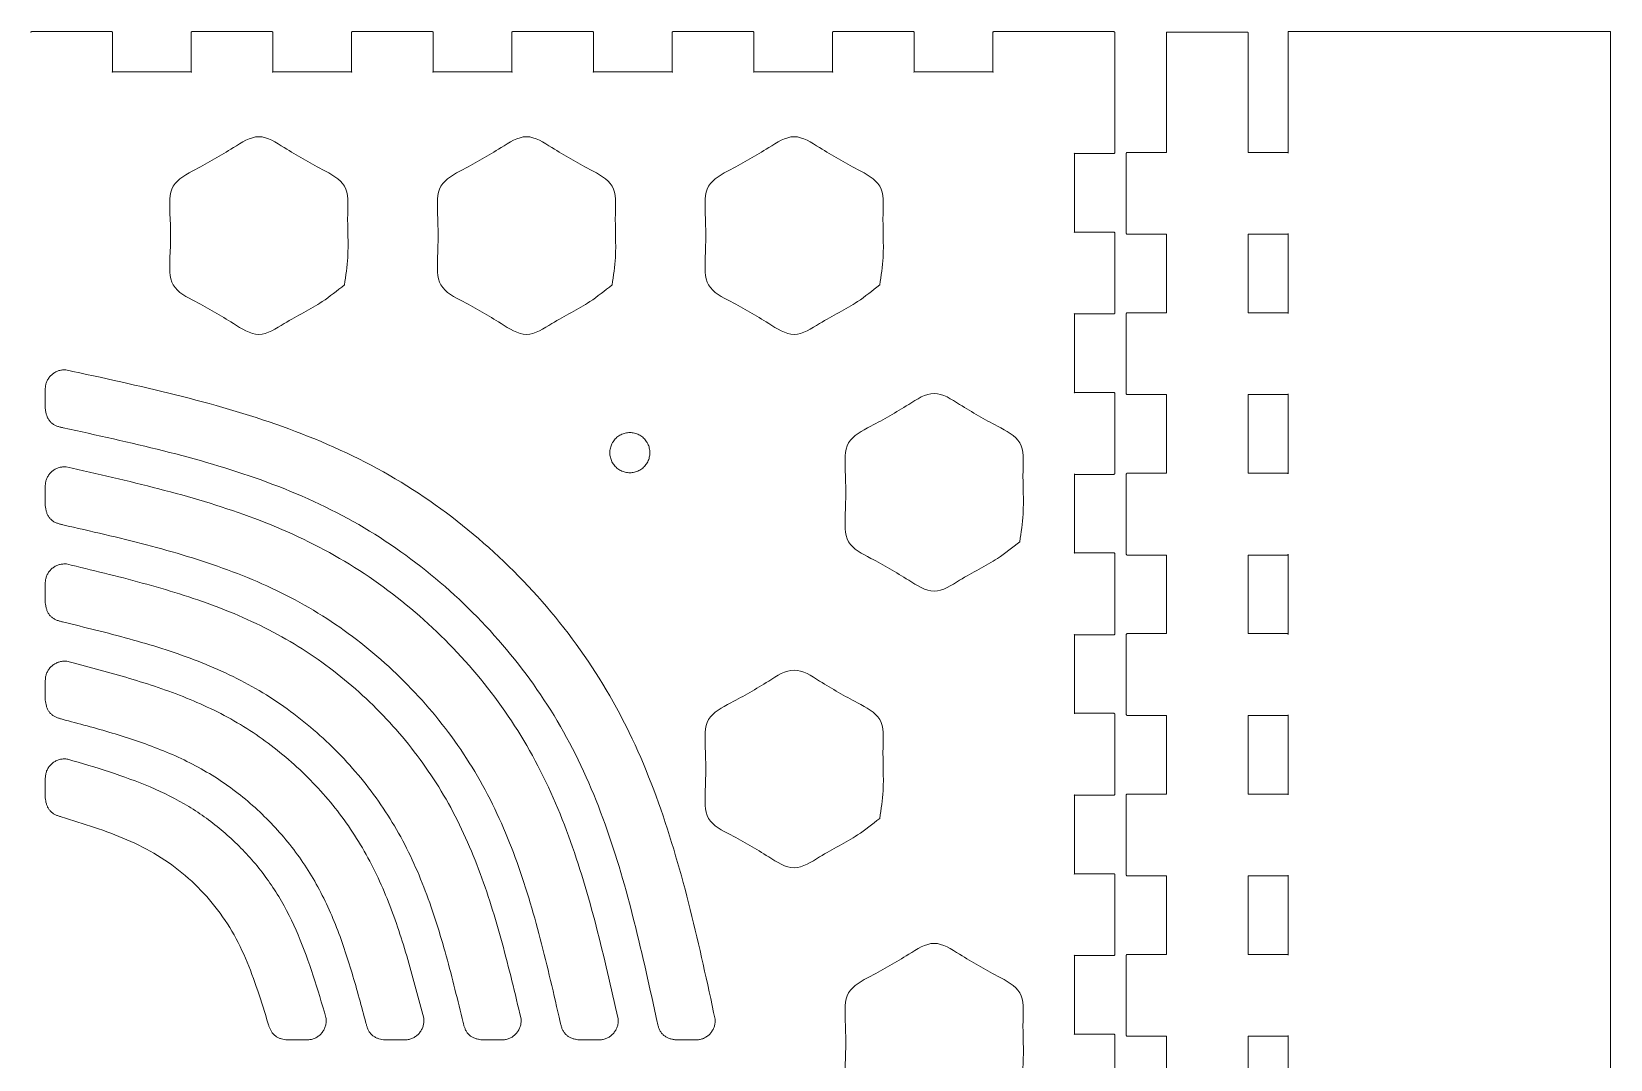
# Model space of a CAD drawing. Extents: x 10 to 568, y 23 to 1008.
# Drawn here: x 155.1 to 352, y 354.7 to 482.9 of the extents above; entities that cross this region are included whole.
import ezdxf

# ---------------------------------------------------------------- set-up
doc = ezdxf.new("R2010")
doc.units = 0
doc.layers.add('GEOMETRY', color=7, linetype='CONTINUOUS', lineweight=13)

msp = doc.modelspace()

# ---------------------------------------------------------------- linework, layer by layer
at = {"layer": 'GEOMETRY', "color": 7}
for points in [[(165.1, 482.9), (155.1, 482.9)], [(175, 482.8), (175, 477.9), (165.2, 477.9), (165.2, 482.8)], [(185.1, 482.9), (175.1, 482.9)], [(195, 482.8), (195, 477.9), (185.2, 477.9), (185.2, 482.8)], [(205.1, 482.9), (195.1, 482.9)], [(215, 482.8), (215, 477.9), (205.2, 477.9), (205.2, 482.8)], [(225.1, 482.9), (215.1, 482.9)], [(235, 482.8), (235, 477.9), (225.2, 477.9), (225.2, 482.8)], [(245.1, 482.9), (235.1, 482.9)], [(255, 482.8), (255, 477.9), (245.2, 477.9), (245.2, 482.8)], [(265.1, 482.9), (255.1, 482.9)], [(275, 482.8), (275, 477.9), (265.2, 477.9), (265.2, 482.8)], [(290.1, 482.9), (285.1, 482.9), (275.1, 482.9)], [(290.2, 467.8), (290.2, 477.8), (290.2, 482.8)], [(296.64177, 482.73714), (296.64177, 477.73744), (296.64177, 467.83727), (291.74182, 467.83727)], [(306.74147, 482.83739), (301.74177, 482.83739), (296.74157, 482.83739)], [(311.74167, 467.83727), (306.84172, 467.83727), (306.84172, 477.73744), (306.84172, 482.73714)], [(311.83937, 482.90769), (311.83937, 467.74737)], [(311.83937, 37.72765), (311.83937, 22.72339), (352.024, 22.72339), (352.024, 482.90769), (311.83937, 482.90769)], [(290.1, 457.9), (285.2, 457.9), (285.2, 467.7), (290.1, 467.7)], [(291.64157, 467.73702), (291.64157, 457.73711)], [(290.2, 447.8), (290.2, 457.8)], [(291.74182, 457.63741), (296.64177, 457.63741), (296.64177, 447.83749), (291.74182, 447.83749)], [(311.74167, 447.83746), (306.84172, 447.83746), (306.84172, 457.63738), (311.74167, 457.63738)], [(311.83937, 457.7268), (311.83937, 447.74756)], [(290.1, 437.9), (285.2, 437.9), (285.2, 447.7), (290.1, 447.7)], [(291.64157, 447.73724), (291.64157, 437.73733)], [(290.2, 427.8), (290.2, 437.8)], [(291.74182, 437.63708), (296.64177, 437.63708), (296.64177, 427.83716), (291.74182, 427.83716)], [(311.74167, 427.83715), (306.84172, 427.83715), (306.84172, 437.63707), (311.74167, 437.63707)], [(311.83937, 437.72698), (311.83937, 427.74775)], [(290.1, 417.9), (285.2, 417.9), (285.2, 427.7), (290.1, 427.7)], [(291.64157, 427.73746), (291.64157, 417.73704)], [(290.2, 407.8), (290.2, 417.8)], [(291.74182, 417.63734), (296.64177, 417.63734), (296.64177, 407.83742), (291.74182, 407.83742)], [(311.74167, 407.83732), (306.84172, 407.83732), (306.84172, 417.63724), (311.74167, 417.63724)], [(311.83937, 417.72665), (311.83937, 407.74742)], [(290.1, 397.9), (285.2, 397.9), (285.2, 407.7), (290.1, 407.7)], [(291.64157, 407.73717), (291.64157, 397.73726)], [(290.2, 387.8), (290.2, 397.8)], [(291.74182, 397.63756), (296.64177, 397.63756), (296.64177, 387.83713), (291.74182, 387.83713)], [(311.74167, 387.837), (306.84172, 387.837), (306.84172, 397.63743), (311.74167, 397.63743)], [(311.83937, 397.72684), (311.83937, 387.7476)], [(290.1, 377.9), (285.2, 377.9), (285.2, 387.7), (290.1, 387.7)], [(291.64157, 387.73743), (291.64157, 377.73752)], [(290.2, 367.8), (290.2, 377.8)], [(291.74182, 377.63727), (296.64177, 377.63727), (296.64177, 367.83735), (291.74182, 367.83735)], [(311.74167, 367.83719), (306.84172, 367.83719), (306.84172, 377.63711), (311.74167, 377.63711)], [(311.83937, 377.72703), (311.83937, 367.74779)], [(290.1, 357.9), (285.2, 357.9), (285.2, 367.7), (290.1, 367.7)], [(291.64157, 367.73765), (291.64157, 357.73722)], [(290.2, 347.8), (290.2, 357.8)], [(291.74182, 357.63752), (296.64177, 357.63752), (296.64177, 347.8376), (291.74182, 347.8376)], [(311.74167, 347.83736), (306.84172, 347.83736), (306.84172, 357.63728), (311.74167, 357.63728)], [(311.83937, 357.7267), (311.83937, 347.74746)]]:
    msp.add_lwpolyline(points, dxfattribs=at)
for points in [[(311.83937, 457.72678)], [(311.83937, 437.72697)], [(311.83937, 417.72664)], [(311.83937, 397.72683)], [(311.83937, 377.72701)], [(311.83937, 357.72668)]]:
    msp.add_lwpolyline(points, close=True, dxfattribs=at)
at = {"layer": 'GEOMETRY', "color": 3}
for points in [[(194.11831, 451.31283)], [(227.50295, 451.31283)], [(260.88758, 451.31283)], [(278.35006, 419.29776)], [(260.88758, 384.80325)]]:
    msp.add_lwpolyline(points, close=True, dxfattribs=at)
at = {"layer": 'GEOMETRY', "color": 5}
for points in [[(156.80649, 435.903956), (156.80649, 438.321269)], [(156.80649, 423.809243), (156.80649, 426.228593)], [(156.80649, 411.698205), (156.80649, 414.122662)], [(156.80649, 399.559598), (156.80649, 401.991198)], [(156.80649, 387.362782), (156.80649, 389.809702)], [(186.994338, 357.174987), (189.441231, 357.174987)], [(199.191312, 357.174987), (201.622278, 357.174987)], [(211.329893, 357.174987), (213.753715, 357.174987)], [(223.440376, 357.174987), (225.860361, 357.174987)], [(235.535168, 357.174987), (237.952825, 357.174987)]]:
    msp.add_lwpolyline(points, dxfattribs=at)
at = {"layer": 'GEOMETRY', "color": 7}
for points, knots in [([(155.1, 482.9), (155.082514, 482.897221), (155.04801, 482.891736), (155.008264, 482.85199), (155.002779, 482.817486), (155, 482.8)], [0, 0, 0, 0, 0.052201, 0.103008, 0.155209, 0.155209, 0.155209, 0.155209]), ([(165.2, 482.8), (165.197221, 482.817486), (165.191736, 482.85199), (165.15199, 482.891736), (165.117486, 482.897221), (165.1, 482.9)], [0, 0, 0, 0, 0.052201, 0.103008, 0.155209, 0.155209, 0.155209, 0.155209]), ([(175.1, 482.9), (175.082514, 482.897221), (175.04801, 482.891736), (175.008264, 482.85199), (175.002779, 482.817486), (175, 482.8)], [0, 0, 0, 0, 0.052201, 0.103008, 0.155209, 0.155209, 0.155209, 0.155209]), ([(185.2, 482.8), (185.197221, 482.817486), (185.191736, 482.85199), (185.15199, 482.891736), (185.117486, 482.897221), (185.1, 482.9)], [0, 0, 0, 0, 0.052201, 0.103008, 0.155209, 0.155209, 0.155209, 0.155209]), ([(195.1, 482.9), (195.082514, 482.897221), (195.04801, 482.891736), (195.008264, 482.85199), (195.002779, 482.817486), (195, 482.8)], [0, 0, 0, 0, 0.052201, 0.103008, 0.155209, 0.155209, 0.155209, 0.155209]), ([(205.2, 482.8), (205.197221, 482.817486), (205.191736, 482.85199), (205.15199, 482.891736), (205.117486, 482.897221), (205.1, 482.9)], [0, 0, 0, 0, 0.052201, 0.103008, 0.155209, 0.155209, 0.155209, 0.155209]), ([(215.1, 482.9), (215.082514, 482.897221), (215.04801, 482.891736), (215.008264, 482.85199), (215.002779, 482.817486), (215, 482.8)], [0, 0, 0, 0, 0.052201, 0.103008, 0.155209, 0.155209, 0.155209, 0.155209]), ([(225.2, 482.8), (225.197221, 482.817486), (225.191736, 482.85199), (225.15199, 482.891736), (225.117486, 482.897221), (225.1, 482.9)], [0, 0, 0, 0, 0.052201, 0.103008, 0.155209, 0.155209, 0.155209, 0.155209]), ([(235.1, 482.9), (235.082514, 482.897221), (235.04801, 482.891736), (235.008264, 482.85199), (235.002779, 482.817486), (235, 482.8)], [0, 0, 0, 0, 0.052201, 0.103008, 0.155209, 0.155209, 0.155209, 0.155209]), ([(245.2, 482.8), (245.197221, 482.817486), (245.191736, 482.85199), (245.15199, 482.891736), (245.117486, 482.897221), (245.1, 482.9)], [0, 0, 0, 0, 0.052201, 0.103008, 0.155209, 0.155209, 0.155209, 0.155209]), ([(255.1, 482.9), (255.082514, 482.897221), (255.04801, 482.891736), (255.008264, 482.85199), (255.002779, 482.817486), (255, 482.8)], [0, 0, 0, 0, 0.052201, 0.103008, 0.155209, 0.155209, 0.155209, 0.155209]), ([(265.2, 482.8), (265.197221, 482.817486), (265.191736, 482.85199), (265.15199, 482.891736), (265.117486, 482.897221), (265.1, 482.9)], [0, 0, 0, 0, 0.052201, 0.103008, 0.155209, 0.155209, 0.155209, 0.155209]), ([(275.1, 482.9), (275.082514, 482.897221), (275.04801, 482.891736), (275.008264, 482.85199), (275.002779, 482.817486), (275, 482.8)], [0, 0, 0, 0, 0.052201, 0.103008, 0.155209, 0.155209, 0.155209, 0.155209]), ([(290.2, 482.8), (290.197221, 482.817486), (290.191736, 482.85199), (290.15199, 482.891736), (290.117486, 482.897221), (290.1, 482.9)], [0, 0, 0, 0, 0.052201, 0.103008, 0.155209, 0.155209, 0.155209, 0.155209]), ([(296.74157, 482.83739), (296.724093, 482.834589), (296.689586, 482.829058), (296.650001, 482.789143), (296.644538, 482.75463), (296.64177, 482.73714)], [0, 0, 0, 0, 0.052171, 0.103003, 0.155232, 0.155232, 0.155232, 0.155232]), ([(306.84172, 482.73714), (306.838913, 482.754648), (306.833367, 482.789228), (306.79354, 482.829041), (306.758969, 482.834584), (306.74147, 482.83739)], [0, 0, 0, 0, 0.052284, 0.103269, 0.155528, 0.155528, 0.155528, 0.155528]), ([(165.2, 477.9), (165.176478, 477.895598), (165.13808, 477.888411), (165.188411, 477.83808), (165.195598, 477.876478), (165.2, 477.9)], [0, 0, 0, 0, 0.04969, 0.081117, 0.130808, 0.130808, 0.130808, 0.130808]), ([(175, 477.9), (175.004402, 477.876478), (175.011589, 477.83808), (175.06192, 477.888411), (175.023522, 477.895598), (175, 477.9)], [0, 0, 0, 0, 0.04969, 0.081117, 0.130808, 0.130808, 0.130808, 0.130808]), ([(185.2, 477.9), (185.176478, 477.895598), (185.13808, 477.888411), (185.188411, 477.83808), (185.195598, 477.876478), (185.2, 477.9)], [0, 0, 0, 0, 0.04969, 0.081117, 0.130808, 0.130808, 0.130808, 0.130808]), ([(195, 477.9), (195.004402, 477.876478), (195.011589, 477.83808), (195.06192, 477.888411), (195.023522, 477.895598), (195, 477.9)], [0, 0, 0, 0, 0.04969, 0.081117, 0.130808, 0.130808, 0.130808, 0.130808]), ([(205.2, 477.9), (205.176478, 477.895598), (205.13808, 477.888411), (205.188411, 477.83808), (205.195598, 477.876478), (205.2, 477.9)], [0, 0, 0, 0, 0.04969, 0.081117, 0.130808, 0.130808, 0.130808, 0.130808]), ([(215, 477.9), (215.004402, 477.876478), (215.011589, 477.83808), (215.06192, 477.888411), (215.023522, 477.895598), (215, 477.9)], [0, 0, 0, 0, 0.04969, 0.081117, 0.130808, 0.130808, 0.130808, 0.130808]), ([(225.2, 477.9), (225.176478, 477.895598), (225.13808, 477.888411), (225.188411, 477.83808), (225.195598, 477.876478), (225.2, 477.9)], [0, 0, 0, 0, 0.04969, 0.081117, 0.130808, 0.130808, 0.130808, 0.130808]), ([(235, 477.9), (235.004402, 477.876478), (235.011589, 477.83808), (235.06192, 477.888411), (235.023522, 477.895598), (235, 477.9)], [0, 0, 0, 0, 0.04969, 0.081117, 0.130808, 0.130808, 0.130808, 0.130808]), ([(245.2, 477.9), (245.176478, 477.895598), (245.13808, 477.888411), (245.188411, 477.83808), (245.195598, 477.876478), (245.2, 477.9)], [0, 0, 0, 0, 0.04969, 0.081117, 0.130808, 0.130808, 0.130808, 0.130808]), ([(255, 477.9), (255.004402, 477.876478), (255.011589, 477.83808), (255.06192, 477.888411), (255.023522, 477.895598), (255, 477.9)], [0, 0, 0, 0, 0.04969, 0.081117, 0.130808, 0.130808, 0.130808, 0.130808]), ([(265.2, 477.9), (265.176478, 477.895598), (265.13808, 477.888411), (265.188411, 477.83808), (265.195598, 477.876478), (265.2, 477.9)], [0, 0, 0, 0, 0.04969, 0.081117, 0.130808, 0.130808, 0.130808, 0.130808]), ([(275, 477.9), (275.004402, 477.876478), (275.011589, 477.83808), (275.06192, 477.888411), (275.023522, 477.895598), (275, 477.9)], [0, 0, 0, 0, 0.04969, 0.081117, 0.130808, 0.130808, 0.130808, 0.130808]), ([(285.2, 467.7), (285.195598, 467.723522), (285.188411, 467.76192), (285.13808, 467.711589), (285.176478, 467.704402), (285.2, 467.7)], [0, 0, 0, 0, 0.04969, 0.081117, 0.130808, 0.130808, 0.130808, 0.130808]), ([(290.1, 467.7), (290.117486, 467.702779), (290.15199, 467.708264), (290.191736, 467.74801), (290.197221, 467.782514), (290.2, 467.8)], [0, 0, 0, 0, 0.052201, 0.103008, 0.155209, 0.155209, 0.155209, 0.155209]), ([(291.74182, 467.83727), (291.724312, 467.834463), (291.689732, 467.828917), (291.649919, 467.78909), (291.644376, 467.754519), (291.64157, 467.73702)], [0, 0, 0, 0, 0.052284, 0.103269, 0.155528, 0.155528, 0.155528, 0.155528]), ([(311.83937, 467.74737), (311.835456, 467.763217), (311.827719, 467.794546), (311.790039, 467.829947), (311.757947, 467.834806), (311.74167, 467.83727)], [0, 0, 0, 0, 0.04831, 0.095506, 0.14408, 0.14408, 0.14408, 0.14408]), ([(285.2, 457.9), (285.176478, 457.895598), (285.13808, 457.888411), (285.188411, 457.83808), (285.195598, 457.876478), (285.2, 457.9)], [0, 0, 0, 0, 0.04969, 0.081117, 0.130808, 0.130808, 0.130808, 0.130808]), ([(290.2, 457.8), (290.197221, 457.817486), (290.191736, 457.85199), (290.15199, 457.891736), (290.117486, 457.897221), (290.1, 457.9)], [0, 0, 0, 0, 0.052201, 0.103008, 0.155209, 0.155209, 0.155209, 0.155209]), ([(291.64157, 457.73711), (291.644362, 457.71964), (291.649873, 457.685155), (291.689801, 457.645599), (291.724315, 457.640166), (291.74182, 457.63741)], [0, 0, 0, 0, 0.05214, 0.102923, 0.155188, 0.155188, 0.155188, 0.155188]), ([(311.74167, 457.63738), (311.757909, 457.639802), (311.78989, 457.644571), (311.827478, 457.679798), (311.83537, 457.710976), (311.83937, 457.72678)], [0, 0, 0, 0, 0.048435, 0.095385, 0.143648, 0.143648, 0.143648, 0.143648]), ([(285.2, 447.7), (285.195598, 447.723522), (285.188411, 447.76192), (285.13808, 447.711589), (285.176478, 447.704402), (285.2, 447.7)], [0, 0, 0, 0, 0.04969, 0.081117, 0.130808, 0.130808, 0.130808, 0.130808]), ([(290.1, 447.7), (290.117486, 447.702779), (290.15199, 447.708264), (290.191736, 447.74801), (290.197221, 447.782514), (290.2, 447.8)], [0, 0, 0, 0, 0.052201, 0.103008, 0.155209, 0.155209, 0.155209, 0.155209]), ([(291.74182, 447.83749), (291.724312, 447.834683), (291.689732, 447.829137), (291.649919, 447.78931), (291.644376, 447.754739), (291.64157, 447.73724)], [0, 0, 0, 0, 0.052284, 0.103269, 0.155528, 0.155528, 0.155528, 0.155528]), ([(311.83937, 447.74756), (311.835452, 447.76339), (311.827702, 447.794703), (311.790045, 447.830113), (311.757948, 447.834988), (311.74167, 447.83746)], [0, 0, 0, 0, 0.048268, 0.095479, 0.144059, 0.144059, 0.144059, 0.144059]), ([(285.2, 437.9), (285.176478, 437.895598), (285.13808, 437.888411), (285.188411, 437.83808), (285.195598, 437.876478), (285.2, 437.9)], [0, 0, 0, 0, 0.04969, 0.081117, 0.130808, 0.130808, 0.130808, 0.130808]), ([(290.2, 437.8), (290.197221, 437.817486), (290.191736, 437.85199), (290.15199, 437.891736), (290.117486, 437.897221), (290.1, 437.9)], [0, 0, 0, 0, 0.052201, 0.103008, 0.155209, 0.155209, 0.155209, 0.155209]), ([(291.64157, 437.73733), (291.64437, 437.719823), (291.649898, 437.685248), (291.689719, 437.645412), (291.724304, 437.639881), (291.74182, 437.63708)], [0, 0, 0, 0, 0.052278, 0.103247, 0.155549, 0.155549, 0.155549, 0.155549]), ([(311.74167, 437.63707), (311.75792, 437.63954), (311.789969, 437.644412), (311.827437, 437.679907), (311.835359, 437.71115), (311.83937, 437.72697)], [0, 0, 0, 0, 0.048473, 0.095603, 0.143945, 0.143945, 0.143945, 0.143945]), ([(285.2, 427.7), (285.195598, 427.723522), (285.188411, 427.76192), (285.13808, 427.711589), (285.176478, 427.704402), (285.2, 427.7)], [0, 0, 0, 0, 0.04969, 0.081117, 0.130808, 0.130808, 0.130808, 0.130808]), ([(290.1, 427.7), (290.117486, 427.702779), (290.15199, 427.708264), (290.191736, 427.74801), (290.197221, 427.782514), (290.2, 427.8)], [0, 0, 0, 0, 0.052201, 0.103008, 0.155209, 0.155209, 0.155209, 0.155209]), ([(291.74182, 427.83716), (291.724323, 427.834402), (291.689816, 427.828963), (291.649885, 427.789418), (291.644366, 427.75493), (291.64157, 427.73746)], [0, 0, 0, 0, 0.052243, 0.103034, 0.155177, 0.155177, 0.155177, 0.155177]), ([(311.83937, 427.74775), (311.835458, 427.763547), (311.827725, 427.79478), (311.789972, 427.829931), (311.757938, 427.834718), (311.74167, 427.83715)], [0, 0, 0, 0, 0.048146, 0.095193, 0.143741, 0.143741, 0.143741, 0.143741]), ([(285.2, 417.9), (285.176478, 417.895598), (285.13808, 417.888411), (285.188411, 417.83808), (285.195598, 417.876478), (285.2, 417.9)], [0, 0, 0, 0, 0.04969, 0.081117, 0.130808, 0.130808, 0.130808, 0.130808]), ([(290.2, 417.8), (290.197221, 417.817486), (290.191736, 417.85199), (290.15199, 417.891736), (290.117486, 417.897221), (290.1, 417.9)], [0, 0, 0, 0, 0.052201, 0.103008, 0.155209, 0.155209, 0.155209, 0.155209]), ([(291.64157, 417.73704), (291.644362, 417.71957), (291.649873, 417.685085), (291.689801, 417.645529), (291.724315, 417.640096), (291.74182, 417.63734)], [0, 0, 0, 0, 0.05214, 0.102923, 0.155188, 0.155188, 0.155188, 0.155188]), ([(311.74167, 417.63724), (311.75791, 417.63967), (311.789896, 417.644455), (311.82746, 417.679691), (311.835365, 417.710853), (311.83937, 417.72664)], [0, 0, 0, 0, 0.04844, 0.095406, 0.143627, 0.143627, 0.143627, 0.143627]), ([(285.2, 407.7), (285.195598, 407.723522), (285.188411, 407.76192), (285.13808, 407.711589), (285.176478, 407.704402), (285.2, 407.7)], [0, 0, 0, 0, 0.04969, 0.081117, 0.130808, 0.130808, 0.130808, 0.130808]), ([(290.1, 407.7), (290.117486, 407.702779), (290.15199, 407.708264), (290.191736, 407.74801), (290.197221, 407.782514), (290.2, 407.8)], [0, 0, 0, 0, 0.052201, 0.103008, 0.155209, 0.155209, 0.155209, 0.155209]), ([(291.74182, 407.83742), (291.724312, 407.834613), (291.689732, 407.829067), (291.649919, 407.78924), (291.644376, 407.754669), (291.64157, 407.73717)], [0, 0, 0, 0, 0.052284, 0.103269, 0.155528, 0.155528, 0.155528, 0.155528]), ([(311.83937, 407.74742), (311.835452, 407.76325), (311.827702, 407.794563), (311.790045, 407.829973), (311.757948, 407.834848), (311.74167, 407.83732)], [0, 0, 0, 0, 0.048268, 0.095479, 0.144059, 0.144059, 0.144059, 0.144059]), ([(285.2, 397.9), (285.176478, 397.895598), (285.13808, 397.888411), (285.188411, 397.83808), (285.195598, 397.876478), (285.2, 397.9)], [0, 0, 0, 0, 0.04969, 0.081117, 0.130808, 0.130808, 0.130808, 0.130808]), ([(290.2, 397.8), (290.197221, 397.817486), (290.191736, 397.85199), (290.15199, 397.891736), (290.117486, 397.897221), (290.1, 397.9)], [0, 0, 0, 0, 0.052201, 0.103008, 0.155209, 0.155209, 0.155209, 0.155209]), ([(291.64157, 397.73726), (291.644362, 397.71979), (291.649873, 397.685305), (291.689801, 397.645749), (291.724315, 397.640316), (291.74182, 397.63756)], [0, 0, 0, 0, 0.05214, 0.102923, 0.155188, 0.155188, 0.155188, 0.155188]), ([(311.74167, 397.63743), (311.75791, 397.63986), (311.789896, 397.644645), (311.82746, 397.679881), (311.835365, 397.711043), (311.83937, 397.72683)], [0, 0, 0, 0, 0.04844, 0.095406, 0.143627, 0.143627, 0.143627, 0.143627]), ([(285.2, 387.7), (285.195598, 387.723522), (285.188411, 387.76192), (285.13808, 387.711589), (285.176478, 387.704402), (285.2, 387.7)], [0, 0, 0, 0, 0.04969, 0.081117, 0.130808, 0.130808, 0.130808, 0.130808]), ([(290.1, 387.7), (290.117486, 387.702779), (290.15199, 387.708264), (290.191736, 387.74801), (290.197221, 387.782514), (290.2, 387.8)], [0, 0, 0, 0, 0.052201, 0.103008, 0.155209, 0.155209, 0.155209, 0.155209]), ([(291.74182, 387.83713), (291.724323, 387.834372), (291.689816, 387.828933), (291.649885, 387.789388), (291.644366, 387.7549), (291.64157, 387.73743)], [0, 0, 0, 0, 0.052243, 0.103034, 0.155177, 0.155177, 0.155177, 0.155177]), ([(311.83937, 387.7476), (311.835463, 387.763414), (311.827743, 387.794663), (311.789966, 387.829804), (311.757937, 387.834576), (311.74167, 387.837)], [0, 0, 0, 0, 0.048188, 0.09522, 0.143762, 0.143762, 0.143762, 0.143762]), ([(285.2, 377.9), (285.176478, 377.895598), (285.13808, 377.888411), (285.188411, 377.83808), (285.195598, 377.876478), (285.2, 377.9)], [0, 0, 0, 0, 0.04969, 0.081117, 0.130808, 0.130808, 0.130808, 0.130808]), ([(290.2, 377.8), (290.197221, 377.817486), (290.191736, 377.85199), (290.15199, 377.891736), (290.117486, 377.897221), (290.1, 377.9)], [0, 0, 0, 0, 0.052201, 0.103008, 0.155209, 0.155209, 0.155209, 0.155209]), ([(291.64157, 377.73752), (291.64437, 377.720013), (291.649898, 377.685438), (291.689719, 377.645602), (291.724304, 377.640071), (291.74182, 377.63727)], [0, 0, 0, 0, 0.052278, 0.103247, 0.155549, 0.155549, 0.155549, 0.155549]), ([(311.74167, 377.63711), (311.75792, 377.63958), (311.789969, 377.644452), (311.827437, 377.679947), (311.835359, 377.71119), (311.83937, 377.72701)], [0, 0, 0, 0, 0.048473, 0.095603, 0.143945, 0.143945, 0.143945, 0.143945]), ([(285.2, 367.7), (285.195598, 367.723522), (285.188411, 367.76192), (285.13808, 367.711589), (285.176478, 367.704402), (285.2, 367.7)], [0, 0, 0, 0, 0.04969, 0.081117, 0.130808, 0.130808, 0.130808, 0.130808]), ([(290.1, 367.7), (290.117486, 367.702779), (290.15199, 367.708264), (290.191736, 367.74801), (290.197221, 367.782514), (290.2, 367.8)], [0, 0, 0, 0, 0.052201, 0.103008, 0.155209, 0.155209, 0.155209, 0.155209]), ([(291.74182, 367.83735), (291.724323, 367.834592), (291.689816, 367.829153), (291.649885, 367.789608), (291.644366, 367.75512), (291.64157, 367.73765)], [0, 0, 0, 0, 0.052243, 0.103034, 0.155177, 0.155177, 0.155177, 0.155177]), ([(311.83937, 367.74779), (311.835458, 367.763587), (311.827725, 367.79482), (311.789972, 367.829971), (311.757938, 367.834758), (311.74167, 367.83719)], [0, 0, 0, 0, 0.048146, 0.095193, 0.143741, 0.143741, 0.143741, 0.143741]), ([(285.2, 357.9), (285.176478, 357.895598), (285.13808, 357.888411), (285.188411, 357.83808), (285.195598, 357.876478), (285.2, 357.9)], [0, 0, 0, 0, 0.04969, 0.081117, 0.130808, 0.130808, 0.130808, 0.130808]), ([(290.2, 357.8), (290.197221, 357.817486), (290.191736, 357.85199), (290.15199, 357.891736), (290.117486, 357.897221), (290.1, 357.9)], [0, 0, 0, 0, 0.052201, 0.103008, 0.155209, 0.155209, 0.155209, 0.155209]), ([(291.64157, 357.73722), (291.644362, 357.71975), (291.649873, 357.685265), (291.689801, 357.645709), (291.724315, 357.640276), (291.74182, 357.63752)], [0, 0, 0, 0, 0.05214, 0.102923, 0.155188, 0.155188, 0.155188, 0.155188]), ([(311.74167, 357.63728), (311.757909, 357.639702), (311.78989, 357.644471), (311.827478, 357.679698), (311.83537, 357.710876), (311.83937, 357.72668)], [0, 0, 0, 0, 0.048435, 0.095385, 0.143648, 0.143648, 0.143648, 0.143648])]:
    msp.add_open_spline(points, degree=3, knots=knots, dxfattribs=at)
at = {"layer": 'GEOMETRY', "color": 3}
for points, knots in [([(194.11831, 451.31283), (193.208395, 450.58998), (190.861416, 448.725504), (187.261502, 447.031468), (183.457368, 444.427599), (179.571725, 447.003469), (176.310798, 448.886169), (172.152523, 450.954457), (172.440768, 455.588223), (172.440654, 459.360734), (172.152739, 463.994659), (176.309795, 466.062275), (179.576941, 467.948433), (183.445773, 470.514948), (187.316104, 467.947921), (190.577032, 466.06522), (194.750627, 463.98809), (194.397668, 459.391679), (194.730549, 455.427046), (194.289358, 452.462265), (194.11831, 451.31283)], [0, 0, 0, 0, 3.456598, 8.915733, 12.372334, 15.828928, 21.288061, 24.744659, 28.201256, 33.660392, 37.116989, 40.573587, 46.032719, 49.489314, 52.945915, 58.405049, 61.861648, 65.318244, 70.77738, 74.233976, 74.233976, 74.233976, 74.233976]), ([(227.50295, 451.31283), (226.593035, 450.58998), (224.246057, 448.725505), (220.646145, 447.031469), (216.842015, 444.427599), (212.956368, 447.003468), (209.69544, 448.886169), (205.537161, 450.954456), (205.825418, 455.588224), (205.825304, 459.360733), (205.537377, 463.99466), (209.694437, 466.062275), (212.961584, 467.948434), (216.83042, 470.514948), (220.700747, 467.94792), (223.961674, 466.06522), (228.135265, 463.98809), (227.782318, 459.391679), (228.115198, 455.427045), (227.674001, 452.462265), (227.50295, 451.31283)], [0, 0, 0, 0, 3.456598, 8.91573, 12.372325, 15.828926, 21.288061, 24.744659, 28.201255, 33.660391, 37.116987, 40.573585, 46.03272, 49.489321, 52.945916, 58.405048, 61.861646, 65.318243, 70.777379, 74.233976, 74.233976, 74.233976, 74.233976]), ([(260.88758, 451.31283), (259.977665, 450.58998), (257.630687, 448.725505), (254.030775, 447.031469), (250.226645, 444.427599), (246.340998, 447.003468), (243.08007, 448.886169), (238.921791, 450.954456), (239.210048, 455.588224), (239.209934, 459.360733), (238.922007, 463.99466), (243.079067, 466.062275), (246.346214, 467.948434), (250.21505, 470.514948), (254.085377, 467.94792), (257.346304, 466.06522), (261.519895, 463.98809), (261.166948, 459.391679), (261.499828, 455.427045), (261.058631, 452.462265), (260.88758, 451.31283)], [0, 0, 0, 0, 3.456598, 8.91573, 12.372325, 15.828926, 21.288061, 24.744659, 28.201255, 33.660391, 37.116987, 40.573585, 46.03272, 49.489321, 52.945916, 58.405048, 61.861646, 65.318243, 70.777379, 74.233976, 74.233976, 74.233976, 74.233976]), ([(278.35006, 419.29776), (277.440145, 418.574908), (275.093168, 416.710429), (271.493252, 415.016395), (267.689118, 412.41253), (263.803475, 414.988396), (260.542546, 416.871093), (256.384274, 418.939386), (256.672517, 423.573149), (256.672404, 427.345658), (256.38449, 431.97958), (260.541545, 434.047195), (263.808691, 435.933353), (267.677523, 438.499868), (271.547854, 435.932841), (274.808782, 434.05014), (278.982376, 431.973011), (278.629418, 427.376602), (278.962299, 423.411973), (278.521108, 420.447194), (278.35006, 419.29776)], [0, 0, 0, 0, 3.456601, 8.915734, 12.372334, 15.828928, 21.28806, 24.74466, 28.201255, 33.660385, 37.11698, 40.573578, 46.032711, 49.489305, 52.945906, 58.405041, 61.861639, 65.318233, 70.777364, 74.233958, 74.233958, 74.233958, 74.233958]), ([(260.88758, 384.80325), (259.977665, 384.0804), (257.630687, 382.215925), (254.030775, 380.521889), (250.226645, 377.918019), (246.340998, 380.493888), (243.08007, 382.376589), (238.921791, 384.444876), (239.210047, 389.078641), (239.209935, 392.851151), (238.922005, 397.485079), (243.079067, 399.552692), (246.346214, 401.438848), (250.21505, 404.005356), (254.085377, 401.438334), (257.346304, 399.555637), (261.519897, 397.478509), (261.166947, 392.882097), (261.499828, 388.917463), (261.058631, 385.952684), (260.88758, 384.80325)], [0, 0, 0, 0, 3.456598, 8.91573, 12.372325, 15.828926, 21.288061, 24.744659, 28.201253, 33.660386, 37.116987, 40.573584, 46.032716, 49.489316, 52.94591, 58.40504, 61.861636, 65.318238, 70.777371, 74.233966, 74.233966, 74.233966, 74.233966]), ([(278.35006, 350.72695), (277.440145, 350.0041), (275.093166, 348.139627), (271.493252, 346.445594), (267.689118, 343.84173), (263.803476, 346.417595), (260.542548, 348.300292), (256.384271, 350.368578), (256.672519, 355.002345), (256.672404, 358.774857), (256.38449, 363.40878), (260.541545, 365.476395), (263.808691, 367.362553), (267.677523, 369.929068), (271.547854, 367.362041), (274.808782, 365.47934), (278.982376, 363.402211), (278.629418, 358.805801), (278.962298, 354.841168), (278.521108, 351.876386), (278.35006, 350.72695)], [0, 0, 0, 0, 3.456596, 8.915729, 12.372329, 15.828922, 21.288052, 24.744649, 28.20125, 33.660384, 37.116979, 40.573577, 46.032709, 49.489304, 52.945905, 58.40504, 61.861638, 65.318232, 70.777365, 74.233966, 74.233966, 74.233966, 74.233966])]:
    msp.add_open_spline(points, degree=3, knots=knots, dxfattribs=at)
at = {"layer": 'GEOMETRY', "color": 5}
for points, knots in [([(159.388956, 440.726331), (159.315253, 440.725551), (159.16817, 440.723993), (158.948143, 440.714071), (158.730385, 440.686999), (158.517641, 440.63471), (158.311522, 440.560785), (158.11226, 440.467558), (157.921221, 440.357412), (157.7404, 440.230712), (157.572104, 440.088208), (157.418006, 439.93046), (157.278773, 439.7591), (157.155342, 439.576362), (157.048183, 439.384233), (156.959786, 439.183885), (156.89256, 438.975371), (156.849925, 438.760116), (156.824043, 438.541375), (156.81235, 438.394744), (156.80649, 438.321269)], [0, 0, 0, 0, 0.221119, 0.441266, 0.660472, 0.878233, 1.097045, 1.316384, 1.537351, 1.757786, 1.977871, 2.197958, 2.418394, 2.639363, 2.8587, 3.077517, 3.295289, 3.514512, 3.73467, 3.955788, 3.955788, 3.955788, 3.955788]), ([(240.358152, 359.757664), (239.370653, 364.328737), (237.405276, 373.426355), (233.595771, 386.821557), (228.057993, 399.50829), (220.171582, 410.836259), (210.467682, 420.540101), (199.139658, 428.426438), (186.45289, 433.964134), (173.057666, 437.773556), (163.960036, 439.738866), (159.388956, 440.726331)], [0, 0, 0, 0, 14.028595, 27.920534, 41.721564, 55.344469, 69.072399, 82.695308, 96.49634, 110.388274, 124.416868, 124.416868, 124.416868, 124.416868]), ([(156.80649, 435.903956), (156.826526, 435.770016), (156.866382, 435.503585), (156.952713, 435.109984), (157.092837, 434.73499), (157.306264, 434.397822), (157.57621, 434.107378), (157.896887, 433.869893), (158.260639, 433.702737), (158.646888, 433.587886), (158.909702, 433.528682), (159.041823, 433.49892)], [0, 0, 0, 0, 0.406261, 0.808126, 1.207035, 1.6004, 1.997123, 2.390488, 2.789398, 3.191271, 3.597535, 3.597535, 3.597535, 3.597535]), ([(233.130211, 359.410584), (232.220197, 363.589283), (230.408975, 371.906239), (226.906941, 384.151493), (221.830111, 395.74904), (214.612791, 406.106248), (205.737501, 414.981531), (195.38028, 422.198845), (183.782725, 427.275668), (171.53747, 430.777689), (163.220519, 432.588907), (159.041823, 433.49892)], [0, 0, 0, 0, 12.829035, 25.533913, 38.156256, 50.616412, 63.17203, 75.6322, 88.254552, 100.95942, 113.788448, 113.788448, 113.788448, 113.788448]), ([(232.224595, 430.401231), (232.214653, 430.303928), (232.194839, 430.110011), (232.151197, 429.821716), (232.079525, 429.540868), (231.967242, 429.274458), (231.821281, 429.025199), (231.645823, 428.793146), (231.445169, 428.580993), (231.221327, 428.392368), (230.977413, 428.23105), (230.715894, 428.099906), (230.440661, 428.000043), (230.156945, 427.933105), (229.86882, 427.899893), (229.580283, 427.899891), (229.292267, 427.933092), (229.0087, 428.00006), (228.733503, 428.099973), (228.471721, 428.231162), (228.22721, 428.392264), (228.003075, 428.580638), (227.803287, 428.79275), (227.630512, 429.025605), (227.486246, 429.275488), (227.370991, 429.541549), (227.287183, 429.820624), (227.236113, 430.108921), (227.218851, 430.401225), (227.236114, 430.693526), (227.287184, 430.981815), (227.370992, 431.260887), (227.486246, 431.526947), (227.630512, 431.77683), (227.803287, 432.009685), (228.003075, 432.221797), (228.22721, 432.410171), (228.471721, 432.571274), (228.733503, 432.702462), (229.0087, 432.802375), (229.292267, 432.869344), (229.580283, 432.902544), (229.86882, 432.902543), (230.156945, 432.86933), (230.440661, 432.802392), (230.715894, 432.70253), (230.977413, 432.571385), (231.221327, 432.410067), (231.445169, 432.221442), (231.645823, 432.009289), (231.821281, 431.777236), (231.967242, 431.527978), (232.079525, 431.261567), (232.151196, 430.980722), (232.194838, 430.692436), (232.214653, 430.498527), (232.224595, 430.401231)], [0, 0, 0, 0, 0.293414, 0.584753, 0.874088, 1.160447, 1.449002, 1.73851, 2.031364, 2.323241, 2.614758, 2.906624, 3.198861, 3.491164, 3.779132, 4.067027, 4.35489, 4.646968, 4.939116, 5.231249, 5.523395, 5.815537, 6.107636, 6.395545, 6.68346, 6.971364, 7.263464, 7.555612, 7.847759, 8.139887, 8.432029, 8.724128, 9.012031, 9.299946, 9.587856, 9.879955, 10.172097, 10.464243, 10.756376, 11.048524, 11.340602, 11.628465, 11.91636, 12.204328, 12.49663, 12.788868, 13.080734, 13.372251, 13.664128, 13.956982, 14.24649, 14.535045, 14.821404, 15.110738, 15.40207, 15.695466, 15.695466, 15.695466, 15.695466]), ([(159.41724, 428.63265), (159.342976, 428.63266), (159.194774, 428.63268), (158.973077, 428.624397), (158.753343, 428.600353), (158.538582, 428.549463), (158.330293, 428.476863), (158.128801, 428.384532), (157.93552, 428.274973), (157.752489, 428.148527), (157.582054, 428.005989), (157.425976, 427.847864), (157.284898, 427.675868), (157.159815, 427.492257), (157.051233, 427.299046), (156.961657, 427.097453), (156.893522, 426.887529), (156.850381, 426.670716), (156.824205, 426.450353), (156.812404, 426.302622), (156.80649, 426.228593)], [0, 0, 0, 0, 0.222778, 0.444583, 0.66534, 0.884706, 1.105135, 1.326085, 1.548729, 1.770828, 1.99256, 2.214289, 2.436379, 2.659014, 2.879965, 3.100398, 3.319767, 3.540604, 3.762406, 3.985195, 3.985195, 3.985195, 3.985195]), ([(228.263492, 359.786266), (227.390014, 363.652215), (225.651256, 371.347829), (222.326652, 382.676123), (217.567283, 393.405154), (210.855567, 402.994333), (202.625288, 411.224622), (193.036127, 417.936363), (182.307106, 422.69576), (170.97881, 426.020387), (163.283191, 427.759163), (159.41724, 428.63265)], [0, 0, 0, 0, 11.889393, 23.667198, 35.371101, 46.92779, 58.570436, 70.12712, 81.831024, 93.608842, 105.498247, 105.498247, 105.498247, 105.498247]), ([(156.80649, 423.809243), (156.826175, 423.676413), (156.865337, 423.412161), (156.950197, 423.021672), (157.087962, 422.649312), (157.297964, 422.313832), (157.563914, 422.02404), (157.880156, 421.786049), (158.239351, 421.616898), (158.621132, 421.498891), (158.881057, 421.437219), (159.011713, 421.406218)], [0, 0, 0, 0, 0.402813, 0.801353, 1.197019, 1.587262, 1.980781, 2.371035, 2.766692, 3.165235, 3.568056, 3.568056, 3.568056, 3.568056]), ([(221.037827, 359.379972), (220.243557, 362.858438), (218.662404, 369.783018), (215.648659, 379.975766), (211.349759, 389.629328), (205.30154, 398.259319), (197.891031, 405.669848), (189.261037, 411.718066), (179.607492, 416.017001), (169.414754, 419.030785), (162.490178, 420.611944), (159.011713, 421.406218)], [0, 0, 0, 0, 10.70327, 21.306989, 31.844834, 42.25097, 52.733844, 63.139979, 73.677831, 84.281547, 94.984814, 94.984814, 94.984814, 94.984814]), ([(159.456742, 416.521586), (159.381771, 416.52298), (159.232168, 416.525762), (159.008173, 416.521101), (158.786109, 416.498944), (158.568585, 416.450752), (158.357434, 416.380009), (158.152947, 416.28918), (157.956633, 416.180667), (157.770585, 416.054838), (157.597218, 415.912485), (157.43835, 415.75412), (157.294663, 415.581496), (157.16722, 415.396913), (157.056526, 415.202461), (156.965161, 414.999383), (156.895609, 414.78772), (156.851499, 414.568957), (156.824697, 414.346526), (156.812568, 414.197395), (156.80649, 414.122662)], [0, 0, 0, 0, 0.224943, 0.448873, 0.671811, 0.893231, 1.11575, 1.338802, 1.563586, 1.787819, 2.011679, 2.235535, 2.459759, 2.68454, 2.907594, 3.130115, 3.351523, 3.574469, 3.798393, 4.023326, 4.023326, 4.023326, 4.023326]), ([(216.153248, 359.825054), (215.395292, 362.984827), (213.886127, 369.27625), (211.050614, 378.53474), (207.072931, 387.30372), (201.538135, 395.151919), (194.783591, 401.906459), (186.935391, 407.441264), (178.166411, 411.41895), (168.90793, 414.254466), (162.616513, 415.76363), (159.456742, 416.521586)], [0, 0, 0, 0, 9.747597, 19.408436, 29.012141, 38.499456, 48.053846, 57.541186, 67.144884, 76.805712, 86.553302, 86.553302, 86.553302, 86.553302]), ([(156.80649, 411.698205), (156.825754, 411.567009), (156.864082, 411.305975), (156.947072, 410.920104), (157.081678, 410.551729), (157.286899, 410.218915), (157.547182, 409.930322), (157.857128, 409.691968), (158.209683, 409.520151), (158.584968, 409.397919), (158.840675, 409.332944), (158.969194, 409.300286)], [0, 0, 0, 0, 0.397779, 0.791442, 1.182358, 1.567995, 1.956792, 2.342445, 2.733342, 3.126999, 3.524783, 3.524783, 3.524783, 3.524783]), ([(208.931366, 359.338115), (208.254992, 362.117301), (206.908184, 367.651268), (204.388124, 375.794512), (200.870136, 383.507344), (195.991003, 390.412713), (190.043793, 396.359924), (183.138422, 401.239056), (175.425592, 404.757049), (167.282351, 407.27712), (161.748382, 408.623918), (158.969194, 409.300286)], [0, 0, 0, 0, 8.580373, 17.085392, 25.54086, 33.894841, 42.307116, 50.661096, 59.116567, 67.621588, 76.201958, 76.201958, 76.201958, 76.201958]), ([(159.515744, 404.38401), (159.439701, 404.387183), (159.287967, 404.393513), (159.060586, 404.394041), (158.834812, 404.376379), (158.613143, 404.331939), (158.397599, 404.264084), (158.188548, 404.175412), (157.98758, 404.068448), (157.79694, 403.943445), (157.619143, 403.801238), (157.456062, 403.64237), (157.308467, 403.468637), (157.177454, 403.282453), (157.063658, 403.085944), (156.969697, 402.880437), (156.898155, 402.665972), (156.852772, 402.444099), (156.825202, 402.218398), (156.812737, 402.067048), (156.80649, 401.991198)], [0, 0, 0, 0, 0.228322, 0.455583, 0.681807, 0.90645, 1.132241, 1.358599, 1.586752, 1.814329, 2.041522, 2.268707, 2.496284, 2.724436, 2.950791, 3.176582, 3.401224, 3.627455, 3.854713, 4.083027, 4.083027, 4.083027, 4.083027]), ([(204.015222, 359.884241), (203.375541, 362.3361), (202.101426, 367.219699), (199.762634, 374.403602), (196.572615, 381.208678), (192.218786, 387.312305), (186.943715, 392.5874), (180.840114, 396.941262), (174.03506, 400.131325), (166.851182, 402.470161), (161.967596, 403.744311), (159.515744, 404.38401)], [0, 0, 0, 0, 7.601327, 15.140282, 22.638529, 30.05107, 37.512071, 44.92463, 52.422858, 59.961808, 67.563129, 67.563129, 67.563129, 67.563129]), ([(156.80649, 399.559598), (156.825032, 399.430803), (156.861932, 399.174495), (156.941861, 398.795396), (157.071571, 398.432835), (157.269543, 398.103878), (157.521302, 397.816988), (157.821754, 397.577956), (158.164408, 397.402272), (158.529918, 397.273796), (158.779262, 397.20393), (158.904557, 397.168823)], [0, 0, 0, 0, 0.390341, 0.776797, 1.160669, 1.539528, 1.921355, 2.30021, 2.684088, 3.070545, 3.460877, 3.460877, 3.460877, 3.460877]), ([(196.800352, 359.272789), (196.245668, 361.354476), (195.140752, 365.501137), (193.123913, 371.600424), (190.392112, 377.378417), (186.682068, 382.56385), (182.195551, 387.05039), (177.010141, 390.760473), (171.232164, 393.49231), (165.132896, 395.509193), (160.986242, 396.614128), (158.904557, 397.168823)], [0, 0, 0, 0, 6.462573, 12.873259, 19.250161, 25.555339, 31.900884, 38.206081, 44.582974, 50.993654, 57.456229, 57.456229, 57.456229, 57.456229]), ([(159.613455, 392.188226), (159.53574, 392.194494), (159.380687, 392.206998), (159.147996, 392.216424), (158.916283, 392.206793), (158.68795, 392.168669), (158.465224, 392.10603), (158.248616, 392.021364), (158.039991, 391.917191), (157.8417, 391.793856), (157.656464, 391.652181), (157.486308, 391.492704), (157.332092, 391.317347), (157.195106, 391.128637), (157.076024, 390.928876), (156.977639, 390.719467), (156.902645, 390.500456), (156.855042, 390.273483), (156.826124, 390.042398), (156.813045, 389.887392), (156.80649, 389.809702)], [0, 0, 0, 0, 0.233894, 0.466653, 0.698297, 0.928252, 1.159433, 1.39121, 1.624936, 1.85803, 2.090717, 2.32341, 2.556513, 2.790233, 3.022009, 3.253189, 3.483143, 3.714793, 3.947555, 4.181448, 4.181448, 4.181448, 4.181448]), ([(191.819941, 359.982243), (191.304118, 361.72271), (190.276148, 365.191245), (188.449584, 370.290957), (186.059447, 375.124203), (182.895016, 379.475753), (179.107096, 383.2636), (174.755504, 386.42797), (169.922213, 388.818014), (164.822482, 390.644508), (161.353931, 391.672429), (159.613455, 392.188226)], [0, 0, 0, 0, 5.44559, 10.852383, 16.234222, 21.560713, 26.917586, 32.24409, 37.625912, 43.032704, 48.478298, 48.478298, 48.478298, 48.478298]), ([(156.80649, 387.362782), (156.823873, 387.238148), (156.858479, 386.990032), (156.933433, 386.622709), (157.055011, 386.270354), (157.24092, 385.948459), (157.478301, 385.665058), (157.762615, 385.425588), (158.088199, 385.244117), (158.43669, 385.105909), (158.674891, 385.028332), (158.794543, 384.989364)], [0, 0, 0, 0, 0.377495, 0.751504, 1.123205, 1.490304, 1.860085, 2.22717, 2.598891, 2.972901, 3.350388, 3.350388, 3.350388, 3.350388]), ([(184.62039, 359.163543), (184.194872, 360.551397), (183.346742, 363.317621), (181.851918, 367.384297), (179.916828, 371.239287), (177.37598, 374.714023), (174.34503, 377.744973), (170.87028, 380.285798), (167.015298, 382.220897), (162.948624, 383.71573), (160.182397, 384.56385), (158.794543, 384.989364)], [0, 0, 0, 0, 4.354634, 8.679511, 12.985329, 17.248273, 21.534556, 25.79749, 30.10331, 34.42819, 38.78282, 38.78282, 38.78282, 38.78282]), ([(184.62039, 359.163543), (184.659344, 359.043847), (184.736893, 358.805559), (184.875093, 358.456953), (185.056588, 358.131268), (185.296094, 357.846856), (185.579563, 357.609407), (185.901543, 357.423436), (186.254022, 357.301882), (186.621463, 357.226931), (186.869662, 357.192355), (186.994338, 357.174987)], [0, 0, 0, 0, 0.377599, 0.751716, 1.123528, 1.490713, 1.860591, 2.22778, 2.599598, 2.973721, 3.351334, 3.351334, 3.351334, 3.351334]), ([(189.441231, 357.174987), (189.518931, 357.181519), (189.673957, 357.194551), (189.905067, 357.223496), (190.132061, 357.271125), (190.351116, 357.346088), (190.560569, 357.444478), (190.760368, 357.563567), (190.949103, 357.700567), (191.124488, 357.854783), (191.283978, 358.024965), (191.425672, 358.210228), (191.54901, 358.408559), (191.653183, 358.61722), (191.737856, 358.833855), (191.800536, 359.056609), (191.838516, 359.284995), (191.84827, 359.516729), (191.838781, 359.74945), (191.826267, 359.904519), (191.819994, 359.982243)], [0, 0, 0, 0, 0.233914, 0.466703, 0.698383, 0.928363, 1.159586, 1.391415, 1.625147, 1.858274, 2.09099, 2.323714, 2.556846, 2.790601, 3.022408, 3.253622, 3.483611, 3.715284, 3.94807, 4.181992, 4.181992, 4.181992, 4.181992]), ([(196.800352, 359.272789), (196.835472, 359.147501), (196.905363, 358.898165), (197.033891, 358.532679), (197.209588, 358.190031), (197.448664, 357.889619), (197.735564, 357.637884), (198.064526, 357.439926), (198.427105, 357.310276), (198.806208, 357.230381), (199.062517, 357.193513), (199.191312, 357.174987)], [0, 0, 0, 0, 0.390324, 0.776784, 1.160655, 1.539512, 1.921332, 2.300179, 2.684053, 3.070507, 3.460841, 3.460841, 3.460841, 3.460841]), ([(201.622278, 357.174987), (201.698134, 357.181238), (201.849491, 357.193709), (202.075202, 357.221251), (202.297084, 357.266627), (202.511559, 357.33816), (202.717085, 357.432109), (202.913612, 357.545896), (203.099808, 357.676907), (203.273542, 357.82451), (203.432431, 357.987584), (203.574628, 358.165403), (203.699638, 358.356051), (203.806628, 358.557014), (203.895297, 358.766076), (203.96314, 358.981624), (204.00763, 359.203288), (204.025277, 359.429072), (204.024752, 359.656461), (204.018421, 359.808197), (204.015249, 359.884241)], [0, 0, 0, 0, 0.228333, 0.455595, 0.681825, 0.906483, 1.132281, 1.35865, 1.586812, 1.81439, 2.041583, 2.268792, 2.496378, 2.724541, 2.950904, 3.176701, 3.401337, 3.62758, 3.854848, 4.083171, 4.083171, 4.083171, 4.083171]), ([(208.931366, 359.338115), (208.964015, 359.209557), (209.028974, 358.953771), (209.151195, 358.578364), (209.323001, 358.225673), (209.561448, 357.915649), (209.850136, 357.6553), (210.183059, 357.450039), (210.551557, 357.31545), (210.937545, 357.232522), (211.198658, 357.194232), (211.329893, 357.174987)], [0, 0, 0, 0, 0.397888, 0.791659, 1.182679, 1.568436, 1.95735, 2.343113, 2.734116, 3.127888, 3.525776, 3.525776, 3.525776, 3.525776]), ([(213.753715, 357.174987), (213.828457, 357.181058), (213.977603, 357.193173), (214.200063, 357.219905), (214.418857, 357.263975), (214.630557, 357.333491), (214.833679, 357.424819), (215.028182, 357.535471), (215.212791, 357.662919), (215.38546, 357.806584), (215.54385, 357.965455), (215.686262, 358.138794), (215.812132, 358.324834), (215.920655, 358.521164), (216.011532, 358.725654), (216.082309, 358.936824), (216.130521, 359.154363), (216.152726, 359.376442), (216.157341, 359.600456), (216.154614, 359.750075), (216.153248, 359.825054)], [0, 0, 0, 0, 0.224957, 0.4489, 0.671863, 0.893304, 1.115846, 1.338923, 1.563728, 1.787974, 2.011848, 2.235726, 2.459976, 2.684767, 2.907854, 3.130397, 3.351842, 3.574791, 3.79874, 4.023708, 4.023708, 4.023708, 4.023708]), ([(221.037827, 359.379972), (221.068822, 359.249342), (221.130485, 358.989468), (221.248494, 358.607768), (221.417644, 358.248658), (221.655568, 357.932461), (221.945304, 357.666555), (222.280709, 357.456572), (222.652981, 357.318788), (223.043381, 357.233886), (223.307574, 357.19469), (223.440376, 357.174987)], [0, 0, 0, 0, 0.402741, 0.801208, 1.196788, 1.586968, 1.980417, 2.370591, 2.766182, 3.164642, 3.567377, 3.567377, 3.567377, 3.567377]), ([(225.860361, 357.174987), (225.934375, 357.180904), (226.082084, 357.192712), (226.302411, 357.218995), (226.519182, 357.262238), (226.729069, 357.330419), (226.930619, 357.420057), (227.123775, 357.52871), (227.30735, 357.653824), (227.479288, 357.794945), (227.637359, 357.951053), (227.779838, 358.121513), (227.906209, 358.304564), (228.015696, 358.497864), (228.107951, 358.699362), (228.180578, 358.907642), (228.231122, 359.122456), (228.256249, 359.342065), (228.264131, 359.56382), (228.263705, 359.712008), (228.263492, 359.786266)], [0, 0, 0, 0, 0.222745, 0.444526, 0.665355, 0.884692, 1.105107, 1.326063, 1.548673, 1.770747, 1.992461, 2.214175, 2.436248, 2.65886, 2.879804, 3.100216, 3.319552, 3.540375, 3.762159, 3.984928, 3.984928, 3.984928, 3.984928]), ([(233.130211, 359.410584), (233.159965, 359.278456), (233.21915, 359.01563), (233.333979, 358.629358), (233.501101, 358.265571), (233.738572, 357.944858), (234.029006, 357.674874), (234.366172, 357.461413), (234.74117, 357.321263), (235.134781, 357.234904), (235.401222, 357.195032), (235.535168, 357.174987)], [0, 0, 0, 0, 0.406278, 0.808164, 1.207096, 1.600477, 1.997222, 2.390604, 2.789524, 3.191401, 3.597684, 3.597684, 3.597684, 3.597684]), ([(237.952825, 357.174987), (238.026309, 357.180818), (238.172961, 357.192453), (238.391724, 357.218372), (238.607007, 357.261004), (238.815551, 357.32823), (239.015925, 357.416617), (239.208092, 357.523763), (239.390855, 357.647209), (239.562253, 357.786456), (239.720031, 357.940569), (239.862538, 358.1089), (239.989253, 358.289743), (240.099406, 358.48081), (240.192635, 358.680099), (240.266582, 358.88624), (240.318814, 359.099029), (240.346031, 359.316792), (240.3563, 359.536845), (240.357534, 359.683951), (240.358152, 359.757664)], [0, 0, 0, 0, 0.221139, 0.441324, 0.660574, 0.878377, 1.09722, 1.316561, 1.537578, 1.758049, 1.978169, 2.198279, 2.418743, 2.639736, 2.859102, 3.07794, 3.295724, 3.514976, 3.735158, 3.956298, 3.956298, 3.956298, 3.956298])]:
    msp.add_open_spline(points, degree=3, knots=knots, dxfattribs=at)

doc.saveas('drawing.dxf')
